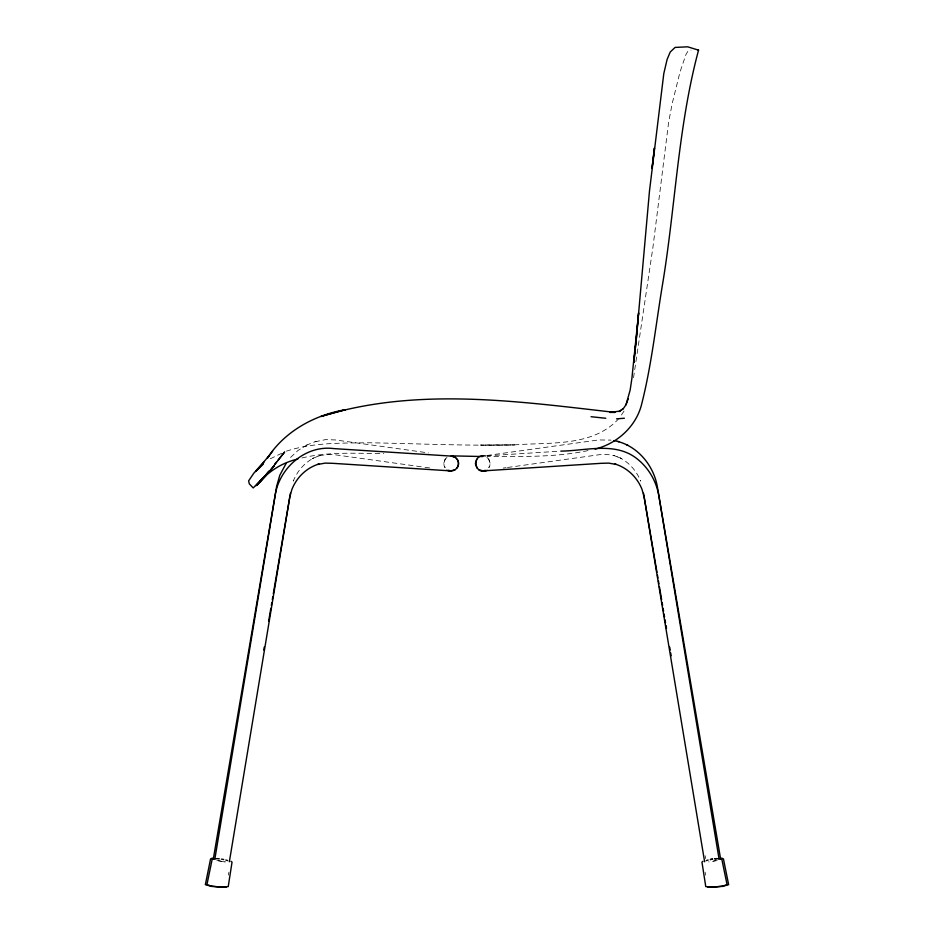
<?xml version="1.0" encoding="UTF-8"?>
<svg xmlns="http://www.w3.org/2000/svg" width="934" height="934" viewBox="0 0 934 934"><rect width="100%" height="100%" fill="white"/><g stroke="black" fill="none" stroke-linecap="round" stroke-linejoin="round"><path stroke-width="0.7" stroke-dasharray="4.67 3.5" d="M228.445 875.111L228.888 872.228M633.532 377.745L652.913 247.44L668.662 122.027L672.27 103.207L680.022 71.965L685.918 54.616L687.856 51.312L691.043 50.086M293.486 480.566L293.288 481.068C297.152 471.343 304.274 462.995 313.555 458.069L312.493 458.489L320.537 455.302L312.493 458.489M624.017 411.088L620.421 416.517M445.308 458.968L443.755 463.299L445.063 467.724C442.833 464.443 443.708 459.691 446.977 457.427M618.857 418.56C592.751 447.211 549.297 442.132 514.295 444.899C466.008 445.997 417.755 443.58 369.479 442.786C341.354 443.136 312.528 442.354 285.512 451.449M290.591 457.391L297.876 450.562L307.146 444.888M270.253 458.792L281.706 453.282M315.003 441.782L325.592 439.622L335.306 439.949L428.437 452.908M306.083 445.32L316.124 441.327M301.951 457.964C328.616 451.542 356.566 453.422 383.804 453.632M713.389 860.95L715.584 860.447M717.16 860.529L714.954 861.02A7.425 1.016 -10 0 1 708.626 861.895M588.081 450.573C554.971 457.648 520.74 456.317 487.069 456.551M319.405 455.757L326.69 454.449L334.174 454.66L423.569 467.093M486.859 455.5L598.624 439.949L611.034 440.112M503.157 468.097L506.041 467.689M507.477 467.49L599.745 454.66L607.24 454.449L614.525 455.757M486.894 455.827L559.361 451.204M425.005 467.292L430.772 468.097M216.805 860.529L219.011 861.02A7.425 1.016 10 0 0 225.339 861.895A7.425 1.016 10 0 1 218.976 861.02M218.369 860.447L220.576 860.95M621.437 458.489L613.393 455.302L621.437 458.489L620.374 458.069C629.656 462.995 636.778 471.343 640.642 481.068L640.444 480.566M486.953 457.427C490.222 459.68 491.109 464.443 488.867 467.724L490.163 463.299L488.599 458.991M705.147 855.696L705.637 858.568M705.112 872.228L705.555 875.111M514.295 444.899L480.508 445.074L514.295 444.969"/><path stroke-width="1.4" d="M595.04 449.137C617.199 443.592 636.323 426.394 641.728 403.873C651.839 363.851 656.088 322.604 662.942 281.951C675.515 204.803 678.236 125.775 698.55 50.156L687.681 46.817L675.084 47.424L670.227 52.024L667.121 59.391L663.805 73.552L649.469 191.155L636.124 341.085L638.622 312.843L631.886 378.468L630.123 390.202L626.014 404.726L623.282 408.683L619.184 411.509L623.282 408.683M652.049 167.98L654.454 147.934L652.002 168.482M214.843 859.058L275.203 495.218C279.313 467.771 305.78 444.771 333.987 448.612L451.391 456.107C457.205 456.096 460.684 463.556 457.006 468.039M213.291 859.128L276.627 486.404L279.768 475.324L286.002 463.614M263.75 649.994L264.24 647.122M268.642 621.227L270.837 608.279M271.327 605.407L271.817 602.535M272.308 599.651L272.798 596.779M273.288 593.896L290.404 493.21M626.014 404.726L628.197 398.806M212.345 858.428L206.939 884.626L211.189 886.039L220.587 887.137M485.435 455.92C471.273 453.247 473.97 476.282 487.291 470.304M476.679 459.294L475.371 463.708L476.935 468.016M272.635 451.18L267.217 458.349C284.578 431.333 314.361 415.035 345.638 409.641L320.981 416.482C416.634 386.734 517.669 401.316 615.016 412.419L609.809 412.396M278.099 460.077L284.648 451.974L268.56 472.557L253.196 487.922L249.331 483.87L248.607 480.917L253.674 473.386L269.471 455.383M268.058 472.347L266.237 474.6L269.179 471.028L263.201 477.963M274.771 464.105L276.429 462.096M261.485 479.948L256.558 485.201L260.504 480.998M262.174 479.177L263.54 477.636L258.228 483.52M263.925 462.342L255.566 471.53L263.423 463.964M261.1 480.601L266.283 475.032L256.021 485.68L257.936 483.812M256.558 485.201L266.12 475.102L259.722 481.944C269.587 470.549 283.154 462.353 297.853 459.049M229.285 861.743A7.425 0.992 10.3 0 0 229.414 861.452L289.727 497.542L291.793 489.743C296.417 477.613 306.504 467.712 319.008 463.988L317.91 464.42L325.23 463.101L332.761 463.322L450.935 470.899C456.738 471.238 460.672 463.976 457.251 459.294M702.928 861.323L701.959 862.094L705.754 886.576L712.84 887.288M226.46 886.856L224.79 887.242M455.348 469.58L450.935 470.899L446.627 470.304M706.314 860.576L708.135 860.051M619.744 411.135L610.042 412.373M482.971 470.899L485.295 470.456M478.582 469.58L482.995 470.899L485.318 470.467M213.419 858.825L214.318 858.673M212.193 858.159L210.57 858.883L205.352 884.661L211.609 886.413L224.417 887.265M214.983 858.778L217.365 858.65A7.425 0.992 10.3 0 1 219.28 858.825M713.413 887.137L722.811 886.039L727.061 884.626L721.655 858.428M616.557 418.852L624.391 418.234M560.809 451.11C586.062 450.912 615.798 441.268 637.607 459.236C648.733 468.179 656.24 481.173 658.727 495.218L719.075 859.058M482.995 470.899L601.157 463.322L608.688 463.101L616.02 464.42L614.911 463.988C627.426 467.712 637.513 477.613 642.137 489.743L644.203 497.542L704.575 861.452A7.425 0.992 -10.3 0 0 704.715 861.732M716.6 858.65A7.425 0.992 -10.3 0 0 714.685 858.825A7.425 0.992 -10.3 0 1 716.623 858.638L718.982 858.778M709.583 887.265L722.391 886.413L728.648 884.661L723.43 858.883L721.807 858.159M221.16 887.288L228.246 886.576L232.041 862.094L231.072 861.323M451.32 455.862L482.855 456.539M697.698 50.086L698.55 50.156M709.21 887.242L707.54 886.856M591.059 416.716L605.781 418.269M613.743 440.591C636.241 444.456 653.345 464.408 657.303 486.404L720.639 859.128M719.635 858.673L720.534 858.825M451.367 456.107L455.687 457.648M225.818 860.051L227.651 860.576M617.806 441.327L618.927 441.782M626.784 444.888L627.846 445.32M643.526 493.21L656.976 572.32M657.466 575.204L657.956 578.076M658.447 580.948L658.937 583.832M659.416 586.704L661.622 599.651M662.113 602.535L662.603 605.407M663.093 608.279L663.572 611.163M664.062 614.035L664.553 616.919M665.043 619.791L665.533 622.663M666.024 625.546L666.514 628.419M669.69 647.122L670.18 649.994M670.67 652.878L671.161 655.75M221.44 859.14A7.425 0.992 10.3 0 1 223.693 859.549M712.549 859.128A7.425 0.992 -10.3 0 0 710.307 859.549A7.425 0.992 -10.3 0 1 712.514 859.14M636.089 340.922L633.824 362.392L636.089 340.922M274.363 465.634L268.56 472.557L274.363 465.634M450.935 470.899L448.612 470.467L450.959 470.899"/></g></svg>
